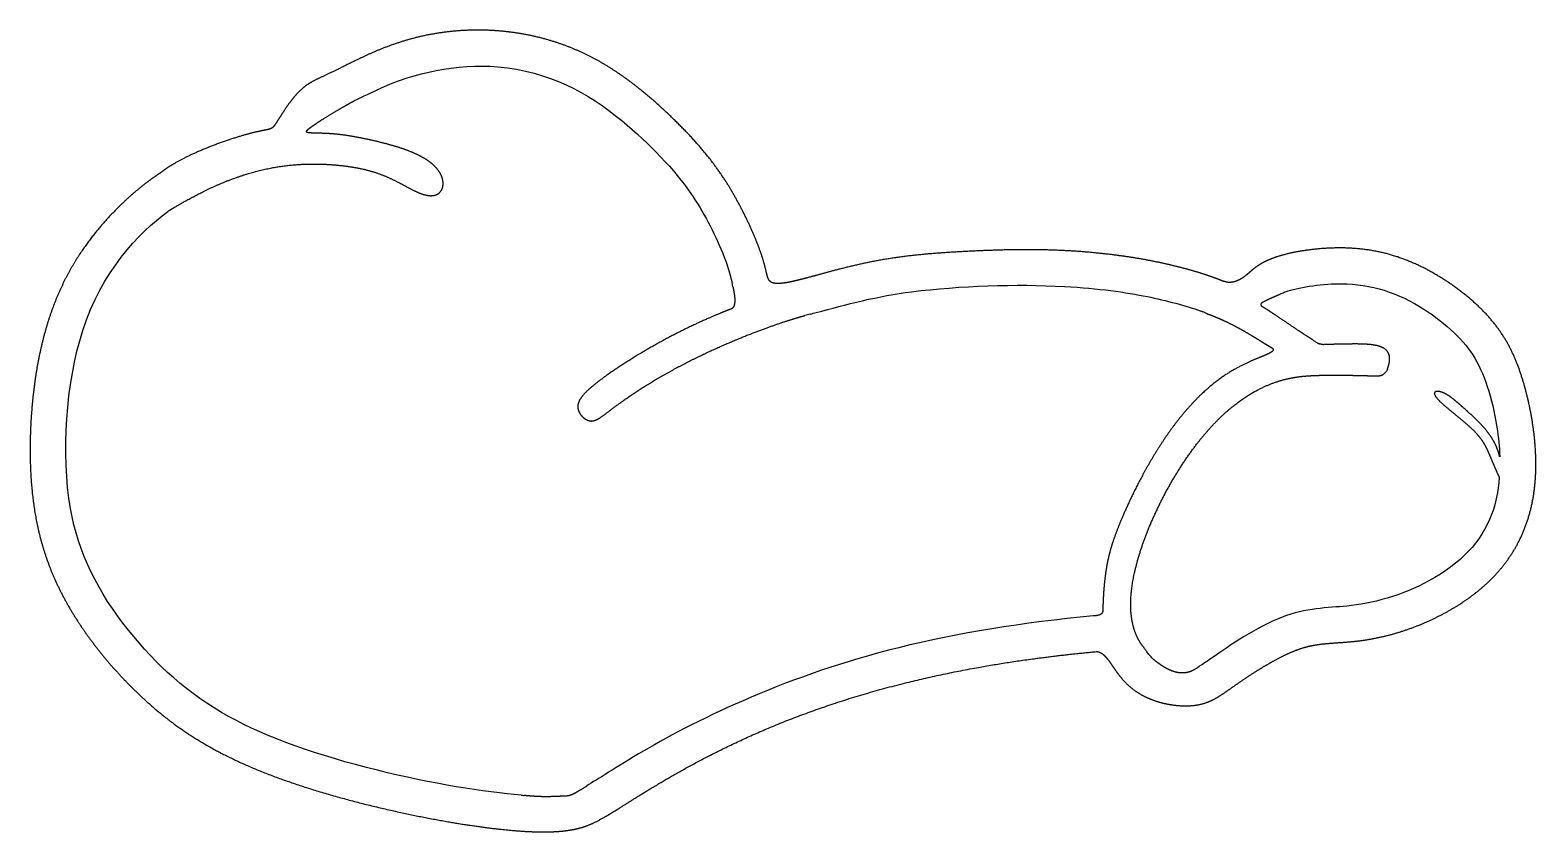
# Model space of a CAD drawing. Header units: inches. Extents: x -0.314 to 0.309, y -0.161 to 0.171.
import ezdxf

# ---------------------------------------------------------------- set-up
doc = ezdxf.new("R2010")
doc.units = ezdxf.units.IN
doc.layers.get('0').update_dxf_attribs({"linetype": 'CONTINUOUS'})

msp = doc.modelspace()

# ---------------------------------------------------------------- linework, layer by layer
for p, q in [((0.22121, 0.04123), (0.2216, 0.04122)), ((0.1268, -0.07116), (0.1268, -0.07116))]:
    msp.add_line(p, q)
for centre, radius, start, end in [((0.19639, 0.05811), 0.000625, 117.54274, 172.4965), ((0.15375, 0.01317), 0.04522, 64.82337, 66.84132)]:
    msp.add_arc(centre, radius, start, end)
for centre, major_axis, ratio, start_param, end_param in [((-0.0296, 0.07651), (-0.00671, 0.01878), 0.154233, 4.001929, 4.087475), ((-0.17667, -0.07691), (-0.20988, -0.13019), 0.134835, 3.549721, 3.572018)]:
    msp.add_ellipse(centre, major_axis=major_axis, ratio=ratio, start_param=start_param, end_param=end_param)
for points in [[(0.1275, -0.08599), (0.12779, -0.08599), (0.12836, -0.08605), (0.12921, -0.08633), (0.13034, -0.08706), (0.13176, -0.08858), (0.13324, -0.0906), (0.13485, -0.093), (0.13669, -0.0956), (0.13886, -0.09824), (0.14145, -0.10077), (0.14453, -0.10307), (0.14812, -0.10505), (0.15216, -0.10662), (0.1565, -0.10775), (0.16089, -0.1084), (0.1651, -0.10857), (0.16893, -0.10826), (0.17231, -0.10749), (0.17531, -0.10627), (0.17817, -0.10463), (0.18113, -0.10262), (0.1844, -0.1003), (0.18803, -0.09777), (0.19196, -0.09516), (0.19606, -0.09259), (0.20016, -0.09019), (0.20411, -0.08806), (0.20785, -0.08628), (0.21141, -0.08488), (0.21484, -0.08385), (0.21825, -0.08315), (0.22173, -0.08271), (0.22537, -0.08243), (0.22924, -0.08219), (0.23335, -0.08187), (0.23774, -0.08137), (0.24237, -0.08061), (0.24721, -0.07956), (0.2522, -0.0782), (0.25726, -0.07653), (0.26232, -0.07457), (0.26731, -0.07233), (0.27215, -0.06985), (0.27679, -0.06715), (0.28118, -0.06424), (0.28528, -0.06115), (0.28908, -0.05789), (0.29254, -0.05446), (0.29568, -0.05086), (0.2985, -0.04707), (0.301, -0.04309), (0.30321, -0.03887), (0.3051, -0.03442), (0.30669, -0.02971), (0.30794, -0.02472), (0.30884, -0.01945), (0.30937, -0.01392), (0.30953, -0.00816), (0.30932, -0.00222), (0.30878, 0.00382), (0.30793, 0.00986), (0.30682, 0.0158), (0.30548, 0.02155), (0.30393, 0.02702), (0.30218, 0.03219), (0.30019, 0.03703), (0.29791, 0.04158), (0.29529, 0.04588), (0.29227, 0.05), (0.28882, 0.05398), (0.28492, 0.05785), (0.28061, 0.06158), (0.27594, 0.06514), (0.27099, 0.06849), (0.26583, 0.07154), (0.26054, 0.07424), (0.25515, 0.07653), (0.24968, 0.07838), (0.24409, 0.07978), (0.23837, 0.08072), (0.2325, 0.08122), (0.2265, 0.0813), (0.22044, 0.08099), (0.21447, 0.08033), (0.20883, 0.07936), (0.20375, 0.07811), (0.19943, 0.07663), (0.19597, 0.07498), (0.19336, 0.07325), (0.19134, 0.07153), (0.18956, 0.06992), (0.18773, 0.06855), (0.18579, 0.06752), (0.18389, 0.06692), (0.18219, 0.06682), (0.18058, 0.06718), (0.17868, 0.06792), (0.17616, 0.06892), (0.17292, 0.07006), (0.16912, 0.07125), (0.165, 0.07241), (0.16086, 0.07348), (0.15683, 0.07445), (0.15292, 0.07532), (0.14901, 0.0761), (0.14495, 0.07683), (0.14059, 0.07752), (0.13583, 0.07818), (0.13067, 0.0788), (0.12514, 0.07936), (0.11929, 0.07983), (0.11322, 0.08018), (0.107, 0.08041), (0.10072, 0.08051), (0.09442, 0.08048), (0.08815, 0.08036), (0.08191, 0.08015), (0.07572, 0.07988), (0.06958, 0.07956), (0.06346, 0.07917), (0.05736, 0.07869), (0.05124, 0.07809), (0.04508, 0.07732), (0.0389, 0.07635), (0.0327, 0.07518), (0.02653, 0.07381), (0.02049, 0.07229), (0.0147, 0.07073), (0.00931, 0.06924), (0.00448, 0.06796), (0.00035, 0.06699), (-0.00299, 0.06645), (-0.00549, 0.06639), (-0.00718, 0.06681), (-0.00819, 0.06773), (-0.00876, 0.06923), (-0.00925, 0.07143), (-0.00995, 0.07441), (-0.01107, 0.07813), (-0.01261, 0.08245), (-0.01455, 0.08715), (-0.01675, 0.09202), (-0.01913, 0.09686), (-0.02161, 0.10153), (-0.02418, 0.106), (-0.02689, 0.11028), (-0.02976, 0.11444), (-0.03287, 0.11854), (-0.03627, 0.12265), (-0.03996, 0.12679), (-0.04393, 0.13098), (-0.04818, 0.1352), (-0.05266, 0.1394), (-0.05735, 0.14355), (-0.06223, 0.14758), (-0.06731, 0.15144), (-0.07261, 0.1551), (-0.07818, 0.1585), (-0.08407, 0.16159), (-0.09031, 0.16435), (-0.09693, 0.16673), (-0.10394, 0.16868), (-0.11132, 0.17017), (-0.11898, 0.17114), (-0.12684, 0.17157), (-0.13477, 0.17142), (-0.14265, 0.17067), (-0.15033, 0.16937), (-0.15768, 0.16754), (-0.16459, 0.16529), (-0.17094, 0.16276), (-0.17668, 0.16013), (-0.18176, 0.15761), (-0.18619, 0.15538), (-0.18999, 0.15352), (-0.19327, 0.15202), (-0.19614, 0.15072), (-0.1988, 0.14928), (-0.2014, 0.14734), (-0.20404, 0.14467), (-0.20668, 0.14136), (-0.2091, 0.13782), (-0.21109, 0.13462), (-0.21254, 0.13226), (-0.21358, 0.13094), (-0.21469, 0.13038), (-0.21648, 0.13005), (-0.21935, 0.12951), (-0.22329, 0.12857), (-0.2281, 0.12719), (-0.23343, 0.12544), (-0.2389, 0.12343), (-0.24417, 0.12128), (-0.24906, 0.11904), (-0.25342, 0.11677), (-0.25645, 0.11493), (-0.25846, 0.11355), (-0.25967, 0.11263), (-0.26025, 0.11217)], [(-0.25707, 0.09634), (-0.25584, 0.0971), (-0.25339, 0.09858), (-0.24977, 0.10068), (-0.24502, 0.10326), (-0.23924, 0.1061), (-0.2336, 0.10856), (-0.22812, 0.11063), (-0.22278, 0.11234), (-0.21759, 0.11369), (-0.21254, 0.11471), (-0.20764, 0.11541), (-0.20287, 0.11583), (-0.19825, 0.11601), (-0.19375, 0.11598), (-0.1894, 0.11577), (-0.18518, 0.11539), (-0.18112, 0.11485), (-0.17722, 0.11414), (-0.1735, 0.11325), (-0.16997, 0.11215), (-0.16664, 0.11087), (-0.16351, 0.10942), (-0.16055, 0.10788), (-0.15775, 0.10634), (-0.15508, 0.10492), (-0.15253, 0.10376), (-0.15012, 0.10298), (-0.14789, 0.10271), (-0.14594, 0.10303), (-0.14435, 0.10399), (-0.14328, 0.10558), (-0.14284, 0.10769), (-0.14318, 0.11016), (-0.1444, 0.11277), (-0.14654, 0.11533), (-0.14954, 0.11769), (-0.15326, 0.11978), (-0.15749, 0.12157), (-0.16198, 0.12308), (-0.16649, 0.12434), (-0.17083, 0.12541), (-0.17486, 0.12631), (-0.17857, 0.12706), (-0.182, 0.12766), (-0.1852, 0.12812), (-0.18823, 0.12844), (-0.19109, 0.12862), (-0.19371, 0.12871), (-0.19596, 0.12876), (-0.19773, 0.12881), (-0.19893, 0.1289), (-0.19956, 0.12908), (-0.19971, 0.12936), (-0.1995, 0.12975), (-0.199, 0.13025), (-0.19842, 0.13074), (-0.19788, 0.13116), (-0.19748, 0.13146), (-0.19727, 0.13162)], [(-0.26025, 0.11217), (-0.26132, 0.11148), (-0.26347, 0.11003), (-0.26675, 0.10764), (-0.27121, 0.10403), (-0.27692, 0.09878), (-0.28271, 0.09279), (-0.28845, 0.08598), (-0.29398, 0.07829), (-0.29907, 0.06966), (-0.30354, 0.06005), (-0.30724, 0.04952), (-0.31012, 0.03822), (-0.3122, 0.0264), (-0.31353, 0.01433), (-0.31415, 0.00227), (-0.31409, -0.00956), (-0.31329, -0.02106), (-0.31162, -0.03219), (-0.30896, -0.04299), (-0.30521, -0.05351), (-0.30032, -0.06377), (-0.29437, -0.07375), (-0.28753, -0.08337), (-0.27998, -0.09254), (-0.2719, -0.10114), (-0.26332, -0.10912), (-0.25415, -0.11645), (-0.24411, -0.12317), (-0.23291, -0.12935), (-0.22028, -0.13507), (-0.20609, -0.14038), (-0.19047, -0.14527), (-0.17386, -0.1497), (-0.15697, -0.15354), (-0.14062, -0.15667), (-0.12562, -0.15897), (-0.11264, -0.16037), (-0.10214, -0.16086), (-0.09414, -0.16056), (-0.08826, -0.15968), (-0.08386, -0.1584), (-0.08013, -0.15678), (-0.07628, -0.15466), (-0.07155, -0.15175), (-0.0654, -0.14784), (-0.05753, -0.14292), (-0.04783, -0.13716), (-0.03636, -0.13081), (-0.02326, -0.12421), (-0.00868, -0.11763), (0.00725, -0.11133), (0.02442, -0.10546), (0.04278, -0.10017), (0.06226, -0.09552), (0.08284, -0.09156), (0.10017, -0.08897), (0.11365, -0.08736), (0.12285, -0.08642), (0.1275, -0.08599)], [(0.1961, 0.05866), (0.19638, 0.05881), (0.19696, 0.05911), (0.19784, 0.05954), (0.19903, 0.06011), (0.20056, 0.0608), (0.20179, 0.06134), (0.20272, 0.06175), (0.20335, 0.06202), (0.20366, 0.06215)], [(0.17299, 0.0541), (0.17361, 0.05387), (0.17484, 0.05341), (0.17669, 0.05268), (0.17911, 0.05165), (0.18208, 0.05026), (0.18498, 0.04879), (0.18778, 0.04727), (0.19044, 0.04574), (0.19286, 0.04428), (0.19499, 0.04297), (0.19674, 0.04188), (0.19809, 0.04105), (0.19907, 0.04047), (0.19977, 0.04007), (0.20027, 0.03974), (0.20063, 0.03941), (0.20077, 0.03902), (0.20056, 0.03855), (0.19988, 0.038), (0.19866, 0.03735), (0.19693, 0.0366), (0.19475, 0.03572), (0.19222, 0.03468), (0.18941, 0.03343), (0.18638, 0.03193), (0.18318, 0.03013), (0.17984, 0.02798), (0.1764, 0.02544), (0.17288, 0.02249), (0.16933, 0.01913), (0.16578, 0.01536), (0.16226, 0.01122), (0.15881, 0.00674), (0.15548, 0.00199), (0.15229, -0.00296), (0.14928, -0.00801), (0.14647, -0.01307), (0.14389, -0.01803), (0.14157, -0.0228), (0.1395, -0.02729), (0.1377, -0.03145), (0.13616, -0.03526), (0.13487, -0.03874), (0.1338, -0.04196), (0.13292, -0.04501), (0.13221, -0.04799), (0.13162, -0.051), (0.13115, -0.05411), (0.13076, -0.05739), (0.13047, -0.06086), (0.13029, -0.06379), (0.1302, -0.06609), (0.13015, -0.06767), (0.13013, -0.06846)]]:
    msp.add_open_spline(points, degree=5)
for points, degree, knots in [([(-0.17974, 0.14224), (-0.17636, 0.14387), (-0.17248, 0.1457), (-0.16851, 0.14753), (-0.15542, 0.15354), (-0.13742, 0.15778), (-0.12033, 0.15623), (-0.09909, 0.15431), (-0.08323, 0.14565), (-0.06905, 0.13394), (-0.05719, 0.12413), (-0.04717, 0.1135), (-0.04048, 0.10381), (-0.03549, 0.09659), (-0.03075, 0.08749), (-0.02739, 0.07931), (-0.02521, 0.07402), (-0.02437, 0.07085), (-0.02353, 0.06736), (-0.02346, 0.06707), (-0.0234, 0.06674), (-0.02332, 0.06636)], 3, [-0.8820416, -0.8820416, -0.8820416, -0.8820416, -0.8701029, -0.8701029, -0.8701029, -0.8307455, -0.8307455, -0.8307455, -0.7818317, -0.7818317, -0.7818317, -0.7408947, -0.7408947, -0.7408947, -0.7103809, -0.7103809, -0.7103809, -0.6906463, -0.6906463, -0.6906463, -0.6890282, -0.6890282, -0.6890282, -0.6890282]), ([(-0.19727, 0.13162), (-0.19722, 0.13165), (-0.19651, 0.13213), (-0.19509, 0.13309), (-0.19282, 0.13457), (-0.1895, 0.13663), (-0.18585, 0.13879), (-0.18288, 0.14049), (-0.1808, 0.14165), (-0.17974, 0.14224)], 5, [-0.2714381, -0.2714381, -0.2714381, -0.2714381, -0.2714381, -0.2714381, -0.2666667, -0.2, -0.1333333, -0.0666667, 0, 0, 0, 0, 0, 0]), ([(-0.11072, -0.14545), (-0.12536, -0.14431), (-0.148, -0.14065), (-0.17024, -0.13515), (-0.19467, -0.12911), (-0.21625, -0.1215), (-0.23157, -0.113), (-0.24887, -0.1034), (-0.26175, -0.09152), (-0.27331, -0.07713), (-0.28593, -0.06141), (-0.29412, -0.04493), (-0.29729, -0.02673), (-0.30121, -0.00415), (-0.29928, 0.02503), (-0.29223, 0.04698), (-0.28438, 0.07141), (-0.26923, 0.0873), (-0.25707, 0.09634)], 3, [-0.6387288, -0.6387288, -0.6387288, -0.6387288, -0.5636255, -0.5636255, -0.5636255, -0.4811505, -0.4811505, -0.4811505, -0.3879884, -0.3879884, -0.3879884, -0.2862228, -0.2862228, -0.2862228, -0.1599563, -0.1599563, -0.1599563, -0.0194309, -0.0194309, -0.0194309, -0.0194309]), ([(-0.02302, 0.06504), (-0.023, 0.06492), (-0.02289, 0.06443), (-0.02273, 0.06358), (-0.02252, 0.06243), (-0.02234, 0.06107), (-0.02224, 0.05968), (-0.02228, 0.0585), (-0.02245, 0.05754), (-0.02275, 0.0568), (-0.02317, 0.05624), (-0.0236, 0.05595), (-0.02397, 0.0558), (-0.02423, 0.05574), (-0.02437, 0.05572)], 5, [-0.9322577, -0.9322577, -0.9322577, -0.9322577, -0.9322577, -0.9322577, -0.9, -0.8, -0.7, -0.6, -0.5, -0.4, -0.3, -0.2, -0.1, 0, 0, 0, 0, 0, 0]), ([(0.009, 0.05381), (0.00981, 0.05403), (0.01063, 0.05426), (0.01149, 0.05448), (0.02344, 0.05766), (0.03746, 0.06144), (0.05087, 0.06307), (0.07128, 0.06556), (0.09379, 0.06635), (0.11429, 0.06525), (0.12839, 0.06448), (0.13969, 0.06285), (0.14858, 0.06105), (0.15605, 0.05953), (0.16516, 0.0571), (0.17037, 0.05522), (0.17077, 0.05508), (0.17115, 0.05492), (0.17153, 0.05475)], 3, [-0.6556651, -0.6556651, -0.6556651, -0.6556651, -0.6531012, -0.6531012, -0.6531012, -0.6171851, -0.6171851, -0.6171851, -0.5624972, -0.5624972, -0.5624972, -0.5248848, -0.5248848, -0.5248848, -0.4933153, -0.4933153, -0.4933153, -0.490885, -0.490885, -0.490885, -0.490885]), ([(0.20366, 0.06215), (0.20407, 0.06236), (0.20457, 0.06258), (0.2052, 0.06283), (0.20908, 0.06438), (0.21806, 0.06617), (0.22638, 0.06636), (0.23936, 0.06666), (0.2501, 0.06363), (0.26122, 0.05698), (0.27082, 0.05123), (0.27874, 0.044), (0.28328, 0.03696), (0.288, 0.02963), (0.29135, 0.01922), (0.2933, 0.00702), (0.29397, 0.00277), (0.29436, -0.00137), (0.29448, -0.00533)], 3, [-0.4398919, -0.4398919, -0.4398919, -0.4398919, -0.4358124, -0.4358124, -0.4358124, -0.4106364, -0.4106364, -0.4106364, -0.3713455, -0.3713455, -0.3713455, -0.3374471, -0.3374471, -0.3374471, -0.3021482, -0.3021482, -0.3021482, -0.2898557, -0.2898557, -0.2898557, -0.2898557]), ([(0.21712, 0.04308), (0.2171, 0.04309), (0.21664, 0.04338), (0.21575, 0.04395), (0.21442, 0.04481), (0.21267, 0.04595), (0.21052, 0.04738), (0.20839, 0.0488), (0.20631, 0.05021), (0.20432, 0.05157), (0.20247, 0.05282), (0.2008, 0.05395), (0.19937, 0.05489), (0.1982, 0.05563), (0.19731, 0.05618), (0.19667, 0.05656), (0.19624, 0.05682), (0.19597, 0.05701), (0.19582, 0.05721), (0.19574, 0.05744), (0.19573, 0.05768), (0.19574, 0.0579), (0.19575, 0.05807), (0.19577, 0.05817), (0.19577, 0.05819)], 5, [-0.952748, -0.952748, -0.952748, -0.952748, -0.952748, -0.952748, -0.95, -0.9, -0.85, -0.8, -0.75, -0.7, -0.65, -0.6, -0.55, -0.5, -0.45, -0.4, -0.35, -0.3, -0.25, -0.2, -0.15, -0.1, -0.05, -0.0377137, -0.0377137, -0.0377137, -0.0377137, -0.0377137, -0.0377137]), ([(-0.02437, 0.05572), (-0.02554, 0.05526), (-0.02789, 0.05433), (-0.03138, 0.05288), (-0.03601, 0.05085), (-0.04175, 0.04816), (-0.04741, 0.04532), (-0.05298, 0.04234), (-0.05843, 0.03925), (-0.06368, 0.0361), (-0.06866, 0.03295), (-0.07327, 0.02988), (-0.0774, 0.02695), (-0.08094, 0.02423), (-0.08379, 0.02173), (-0.08585, 0.01945), (-0.08708, 0.01735), (-0.08745, 0.01537), (-0.08703, 0.01351), (-0.08599, 0.01183), (-0.08456, 0.01048), (-0.08297, 0.00961), (-0.08137, 0.00936), (-0.07971, 0.00981), (-0.07783, 0.01094), (-0.0755, 0.01269), (-0.07254, 0.01497), (-0.06888, 0.01768), (-0.06456, 0.02069), (-0.05965, 0.02388), (-0.05428, 0.02714), (-0.04859, 0.03036), (-0.04273, 0.03348), (-0.0368, 0.03645), (-0.03089, 0.03922), (-0.02509, 0.04178), (-0.01945, 0.04413), (-0.01403, 0.04627), (-0.00885, 0.0482), (-0.00395, 0.04992), (0.00016, 0.05127), (0.00316, 0.05219), (0.00521, 0.05278), (0.00639, 0.05311), (0.00674, 0.05321)], 5, [-1, -1, -1, -1, -1, -1, -0.975, -0.95, -0.925, -0.9, -0.875, -0.85, -0.825, -0.8, -0.775, -0.75, -0.725, -0.7, -0.675, -0.65, -0.625, -0.6, -0.575, -0.55, -0.525, -0.5, -0.475, -0.45, -0.425, -0.4, -0.375, -0.35, -0.325, -0.3, -0.275, -0.25, -0.225, -0.2, -0.175, -0.15, -0.125, -0.1, -0.075, -0.05, -0.025, -0.014171, -0.014171, -0.014171, -0.014171, -0.014171, -0.014171]), ([(0.21712, 0.04308), (0.2175, 0.04284), (0.21787, 0.0426), (0.21861, 0.04211), (0.21898, 0.04187), (0.21935, 0.04162)], 3, [0, 0, 0, 0, 0.003384936, 0.003384936, 0.006769873, 0.006769873, 0.006769873, 0.006769873]), ([(0.22121, 0.04123), (0.22113, 0.04124), (0.22094, 0.04125), (0.22065, 0.04127), (0.22029, 0.04131), (0.21991, 0.04138), (0.21965, 0.04146), (0.21949, 0.04154), (0.21939, 0.04159), (0.21935, 0.04162)], 5, [0.6221335, 0.6221335, 0.6221335, 0.6221335, 0.6221335, 0.6221335, 0.6666667, 0.7333333, 0.8, 0.8666667, 0.931683, 0.931683, 0.931683, 0.931683, 0.931683, 0.931683]), ([(0.24795, 0.03095), (0.24809, 0.03133), (0.24842, 0.03228), (0.24882, 0.03372), (0.24904, 0.0355), (0.24873, 0.03739), (0.24769, 0.03898), (0.24596, 0.04012), (0.24357, 0.04087), (0.24062, 0.04128), (0.23724, 0.04144), (0.23362, 0.04144), (0.23001, 0.04138), (0.22673, 0.04131), (0.22411, 0.04124), (0.22265, 0.04121), (0.22196, 0.04121), (0.22169, 0.04121), (0.2216, 0.04122), (0.2216, 0.04122)], 5, [-0.9750354, -0.9750354, -0.9750354, -0.9750354, -0.9750354, -0.9750354, -0.9333333, -0.8666667, -0.8, -0.7333333, -0.6666667, -0.6, -0.5333333, -0.4666667, -0.4, -0.3333333, -0.2666667, -0.2, -0.1333333, -0.0666667, -0.0613338, -0.0613338, -0.0613338, -0.0613338, -0.0613338, -0.0613338]), ([(0.1467, -0.0838), (0.14634, -0.08332), (0.14546, -0.08206), (0.14421, -0.07991), (0.14286, -0.07663), (0.14182, -0.07195), (0.14148, -0.0663), (0.14192, -0.06008), (0.1431, -0.05337), (0.14498, -0.04625), (0.14749, -0.03886), (0.15055, -0.03136), (0.15405, -0.0239), (0.15792, -0.01667), (0.16204, -0.00982), (0.16632, -0.00348), (0.17067, 0.00224), (0.17503, 0.00729), (0.17934, 0.01165), (0.18354, 0.01535), (0.1876, 0.01843), (0.19149, 0.02095), (0.1952, 0.02297), (0.19872, 0.02457), (0.20204, 0.0258), (0.20519, 0.02673), (0.20822, 0.02741), (0.21123, 0.02789), (0.21435, 0.02821), (0.21771, 0.0284), (0.2214, 0.0285), (0.22541, 0.02853), (0.22959, 0.02851), (0.23367, 0.02845), (0.23735, 0.02837), (0.24035, 0.02829), (0.24254, 0.02823), (0.24398, 0.02822), (0.24489, 0.02829), (0.24543, 0.02843), (0.24582, 0.02861), (0.24609, 0.02877), (0.24624, 0.02887), (0.24628, 0.02889)], 5, [-0.9909629, -0.9909629, -0.9909629, -0.9909629, -0.9909629, -0.9909629, -0.975, -0.95, -0.925, -0.9, -0.875, -0.85, -0.825, -0.8, -0.775, -0.75, -0.725, -0.7, -0.675, -0.65, -0.625, -0.6, -0.575, -0.55, -0.525, -0.5, -0.475, -0.45, -0.425, -0.4, -0.375, -0.35, -0.325, -0.3, -0.275, -0.25, -0.225, -0.2, -0.175, -0.15, -0.125, -0.1, -0.075, -0.05, -0.0437224, -0.0437224, -0.0437224, -0.0437224, -0.0437224, -0.0437224]), ([(0.24795, 0.03095), (0.24779, 0.03053), (0.24756, 0.03014), (0.24699, 0.02944), (0.24666, 0.02913), (0.24628, 0.02889)], 3, [0, 0, 0, 0, 0.003438663, 0.003438663, 0.006877325, 0.006877325, 0.006877325, 0.006877325]), ([(0.29448, -0.00533), (0.29438, -0.00488), (0.29415, -0.00397), (0.29374, -0.00262), (0.29305, -0.00087), (0.29197, 0.00127), (0.29068, 0.00333), (0.28919, 0.00534), (0.28753, 0.00727), (0.28574, 0.00915), (0.28388, 0.01095), (0.28201, 0.01269), (0.28018, 0.01435), (0.27843, 0.01591), (0.27677, 0.01736), (0.27521, 0.01866), (0.27372, 0.01977), (0.27231, 0.02066), (0.27097, 0.02132), (0.26974, 0.02171), (0.26867, 0.02185), (0.26786, 0.02173), (0.26737, 0.02137), (0.2673, 0.02075), (0.26771, 0.01986), (0.26865, 0.01869), (0.27011, 0.01724), (0.27205, 0.01553), (0.27434, 0.01363), (0.27682, 0.0116), (0.27932, 0.00952), (0.28167, 0.00748), (0.28374, 0.00553), (0.28546, 0.0037), (0.28683, 0.00196), (0.28792, 0.00028), (0.28882, -0.0014), (0.28962, -0.00313), (0.29041, -0.00497), (0.29124, -0.00696), (0.29216, -0.0091), (0.29296, -0.01095), (0.29361, -0.01241), (0.29407, -0.01342), (0.2943, -0.01393)], 5, [-0.9999966, -0.9999966, -0.9999966, -0.9999966, -0.9999966, -0.9999966, -0.975, -0.95, -0.925, -0.9, -0.875, -0.85, -0.825, -0.8, -0.775, -0.75, -0.725, -0.7, -0.675, -0.65, -0.625, -0.6, -0.575, -0.55, -0.525, -0.5, -0.475, -0.45, -0.425, -0.4, -0.375, -0.35, -0.325, -0.3, -0.275, -0.25, -0.225, -0.2, -0.175, -0.15, -0.125, -0.1, -0.075, -0.05, -0.025, 0, 0, 0, 0, 0, 0]), ([(0.2943, -0.01393), (0.29386, -0.01967), (0.29278, -0.02485), (0.29111, -0.02921), (0.2867, -0.04074), (0.27845, -0.04938), (0.26512, -0.05671), (0.25405, -0.06279), (0.24142, -0.0662), (0.23116, -0.06714), (0.22339, -0.06784), (0.21397, -0.068), (0.20436, -0.07175), (0.1939, -0.07583), (0.18276, -0.08334), (0.17511, -0.08871), (0.17263, -0.09045), (0.17104, -0.09154), (0.16987, -0.09223)], 3, [-0.2806305, -0.2806305, -0.2806305, -0.2806305, -0.2613644, -0.2613644, -0.2613644, -0.2104352, -0.2104352, -0.2104352, -0.1681191, -0.1681191, -0.1681191, -0.1360927, -0.1360927, -0.1360927, -0.1012735, -0.1012735, -0.1012735, -0.0900028, -0.0900028, -0.0900028, -0.0900028]), ([(0.13013, -0.06846), (0.13014, -0.06857), (0.13014, -0.06876), (0.13012, -0.06905), (0.13007, -0.0694), (0.12993, -0.0698), (0.12971, -0.07015), (0.12942, -0.07044), (0.12905, -0.07069), (0.12859, -0.07088), (0.12806, -0.07102), (0.12759, -0.0711), (0.12721, -0.07114), (0.12694, -0.07116), (0.1268, -0.07116)], 5, [0, 0, 0, 0, 0, 0, 0.1, 0.2, 0.3, 0.4, 0.5, 0.6, 0.7, 0.8, 0.9, 0.9998044, 0.9998044, 0.9998044, 0.9998044, 0.9998044, 0.9998044]), ([(0.1268, -0.07116), (0.12658, -0.07118), (0.12636, -0.0712), (0.12614, -0.07122), (0.09698, -0.07392), (0.07011, -0.07833), (0.04567, -0.08436), (0.00039, -0.09553), (-0.03708, -0.11368), (-0.05989, -0.12711), (-0.07178, -0.13411), (-0.07906, -0.1389), (-0.08355, -0.1416)], 3, [-1.0005159, -1.0005159, -1.0005159, -1.0005159, -1, -1, -1, -0.9331423, -0.9331423, -0.9331423, -0.8092604, -0.8092604, -0.8092604, -0.7447155, -0.7447155, -0.7447155, -0.7447155]), ([(0.1467, -0.0838), (0.14699, -0.08417), (0.14727, -0.08455), (0.14781, -0.08531), (0.14808, -0.08569), (0.14835, -0.08608)], 3, [0, 0, 0, 0, 0.003571432, 0.003571432, 0.007142865, 0.007142865, 0.007142865, 0.007142865]), ([(0.14974, -0.08778), (0.14968, -0.08771), (0.14945, -0.08746), (0.14914, -0.08711), (0.14885, -0.08677), (0.1486, -0.08644), (0.14842, -0.08618), (0.14835, -0.08608)], 5, [-0.1697413, -0.1697413, -0.1697413, -0.1697413, -0.1697413, -0.1697413, -0.15, -0.1, -0.0665538, -0.0665538, -0.0665538, -0.0665538, -0.0665538, -0.0665538]), ([(0.15322, -0.09084), (0.15313, -0.09079), (0.15305, -0.09074), (0.15297, -0.09069), (0.15163, -0.08989), (0.15069, -0.08896), (0.14974, -0.08778)], 3, [-0.04787031, -0.04787031, -0.04787031, -0.04787031, -0.04714223, -0.04714223, -0.04714223, -0.0350538, -0.0350538, -0.0350538, -0.0350538]), ([(0.16987, -0.09223), (0.16965, -0.09241), (0.16922, -0.09274), (0.16857, -0.0932), (0.16768, -0.09372), (0.16653, -0.09424), (0.16535, -0.0946), (0.16412, -0.09482), (0.16287, -0.09488), (0.16158, -0.09478), (0.16025, -0.09451), (0.1589, -0.09409), (0.15753, -0.09352), (0.15617, -0.09281), (0.15502, -0.09211), (0.15417, -0.09153), (0.1536, -0.09112), (0.15328, -0.09089), (0.15322, -0.09084)], 5, [-1, -1, -1, -1, -1, -1, -0.95, -0.9, -0.85, -0.8, -0.75, -0.7, -0.65, -0.6, -0.55, -0.5, -0.45, -0.4, -0.35, -0.3364385, -0.3364385, -0.3364385, -0.3364385, -0.3364385, -0.3364385]), ([(-0.08644, -0.14343), (-0.08597, -0.14311), (-0.08549, -0.1428), (-0.08452, -0.14219), (-0.08404, -0.14189), (-0.08355, -0.1416)], 3, [0, 0, 0, 0, 0.004347697, 0.004347697, 0.008695394, 0.008695394, 0.008695394, 0.008695394]), ([(-0.11072, -0.14545), (-0.11051, -0.14546), (-0.11031, -0.14548), (-0.1099, -0.14552), (-0.10969, -0.14554), (-0.10949, -0.14556)], 3, [0, 0, 0, 0, 0.001566904, 0.001566904, 0.003133809, 0.003133809, 0.003133809, 0.003133809]), ([(-0.08644, -0.14343), (-0.08667, -0.14358), (-0.08713, -0.14388), (-0.08778, -0.14429), (-0.08858, -0.14476), (-0.08948, -0.1452), (-0.09029, -0.14551), (-0.09102, -0.14571), (-0.09172, -0.14582), (-0.09243, -0.14587), (-0.0932, -0.1459), (-0.09408, -0.14592), (-0.09509, -0.14596), (-0.09625, -0.146), (-0.09756, -0.14606), (-0.099, -0.1461), (-0.10057, -0.14611), (-0.10226, -0.14609), (-0.10406, -0.14602), (-0.10586, -0.14591), (-0.10734, -0.14578), (-0.10846, -0.14567), (-0.10918, -0.1456), (-0.10949, -0.14556)], 5, [-0.9485056, -0.9485056, -0.9485056, -0.9485056, -0.9485056, -0.9485056, -0.9, -0.85, -0.8, -0.75, -0.7, -0.65, -0.6, -0.55, -0.5, -0.45, -0.4, -0.35, -0.3, -0.25, -0.2, -0.15, -0.1, -0.05, -0.0140651, -0.0140651, -0.0140651, -0.0140651, -0.0140651, -0.0140651])]:
    msp.add_open_spline(points, degree=degree, knots=knots)

doc.saveas('drawing.dxf')
